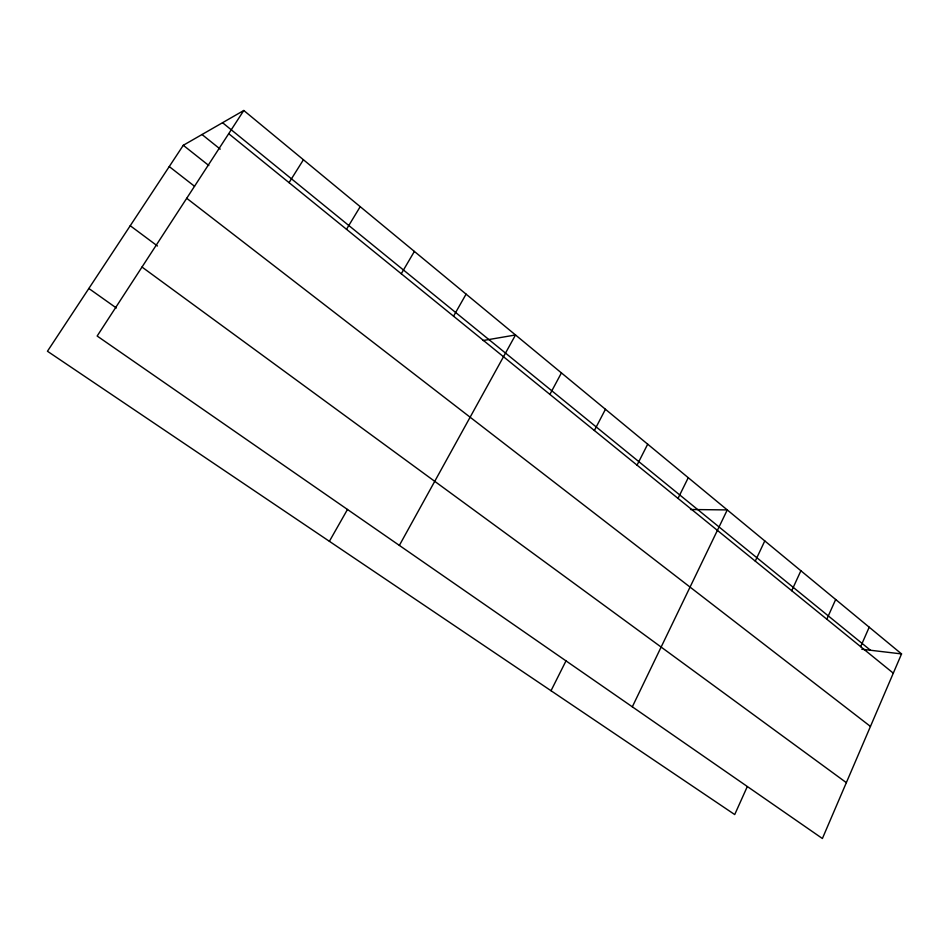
<?xml version="1.0" encoding="UTF-8"?>
<svg xmlns="http://www.w3.org/2000/svg" width="949" height="949" viewBox="0 0 949 949"><rect width="100%" height="100%" fill="white"/><g stroke="black" fill="none" stroke-linecap="round" stroke-linejoin="round"><path stroke-width="1.42" d="M901.55 653.92L822.392 838.513L97.154 336.029L243.798 110.487L901.55 653.92L861.775 649.223M860.66 646.66L869.201 627.194M747.243 786.697L734.716 814.562L47.45 351.249L183.287 145.292L243.798 110.487M826.828 619.199L835.678 599.495M791.727 590.705L800.885 570.752M755.274 561.108L764.775 540.918M632.319 706.827L727.266 509.921L690.504 509.506M678.025 498.403L688.262 477.703M551.025 690.718L566.138 660.587M637.052 465.14L647.692 444.179M594.382 430.502L605.45 409.28M549.898 394.404L561.428 372.91M399.363 545.414L515.509 334.973L483.112 340.525M453.551 316.183L466.089 294.143M329.386 541.31L347.5 509.423M401.273 273.751L414.381 251.426M346.504 229.29L360.217 206.668M289.054 182.647L303.431 159.752M88.85 288.484L116.347 307.986M142.006 267.049L846.342 782.64M130.238 225.72L157.463 245.993M186.716 198.294L870.447 726.436M169.254 166.573L194.533 186.277M183.287 145.292L208.816 165.529M202.018 134.521L220.239 149.147M228.721 133.679L893.294 673.161M222.552 122.706L870.494 650.255"/></g></svg>
